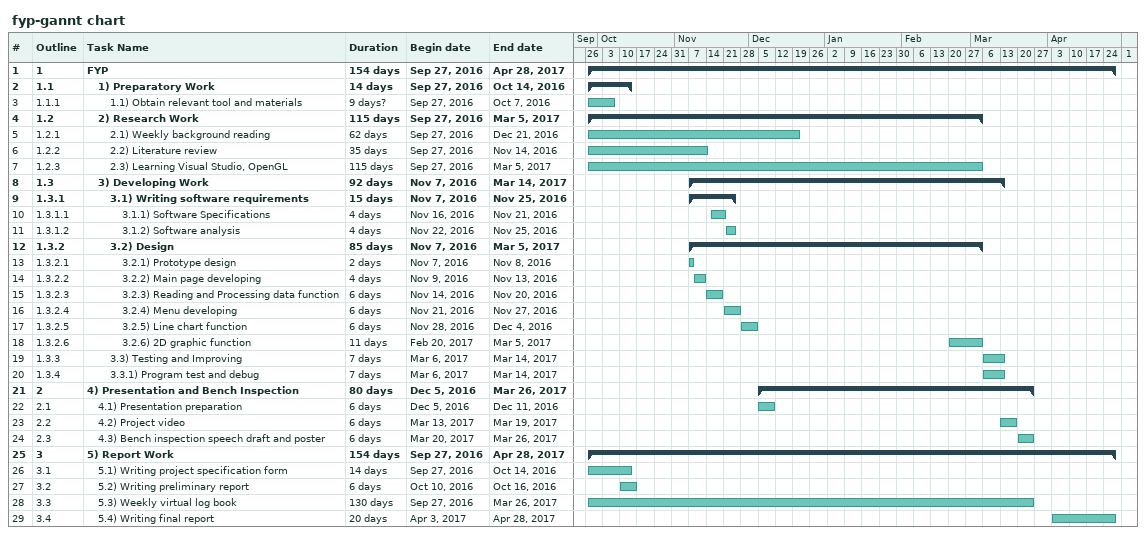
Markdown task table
fyp-gannt chart

| ID | WBS | Task | Duration | Start | Finish |
|---|---|---|---|---|---|
| 1 | 1 | **FYP** | 154d | 2016-09-27 | 2017-04-28 |
| 2 | 1.1 | **1) Preparatory Work** | 14d | 2016-09-27 | 2016-10-14 |
| 3 | 1.1.1 | 1.1) Obtain relevant tool and materials | 9d? | 2016-09-27 | 2016-10-07 |
| 4 | 1.2 | **2) Research Work** | 115d | 2016-09-27 | 2017-03-05 |
| 5 | 1.2.1 | 2.1) Weekly background reading | 62d | 2016-09-27 | 2016-12-21 |
| 6 | 1.2.2 | 2.2) Literature review | 35d | 2016-09-27 | 2016-11-14 |
| 7 | 1.2.3 | 2.3) Learning Visual Studio, OpenGL | 115d | 2016-09-27 | 2017-03-05 |
| 8 | 1.3 | **3) Developing Work** | 92d | 2016-11-07 | 2017-03-14 |
| 9 | 1.3.1 | **3.1) Writing software requirements** | 15d | 2016-11-07 | 2016-11-25 |
| 10 | 1.3.1.1 | 3.1.1) Software Specifications | 4d | 2016-11-16 | 2016-11-21 |
| 11 | 1.3.1.2 | 3.1.2) Software analysis | 4d | 2016-11-22 | 2016-11-25 |
| 12 | 1.3.2 | **3.2) Design** | 85d | 2016-11-07 | 2017-03-05 |
| 13 | 1.3.2.1 | 3.2.1) Prototype design | 2d | 2016-11-07 | 2016-11-08 |
| 14 | 1.3.2.2 | 3.2.2) Main page developing | 4d | 2016-11-09 | 2016-11-13 |
| 15 | 1.3.2.3 | 3.2.3) Reading and Processing data function | 6d | 2016-11-14 | 2016-11-20 |
| 16 | 1.3.2.4 | 3.2.4) Menu developing | 6d | 2016-11-21 | 2016-11-27 |
| 17 | 1.3.2.5 | 3.2.5) Line chart function | 6d | 2016-11-28 | 2016-12-04 |
| 18 | 1.3.2.6 | 3.2.6) 2D graphic function | 11d | 2017-02-20 | 2017-03-05 |
| 19 | 1.3.3 | 3.3) Testing and Improving | 7d | 2017-03-06 | 2017-03-14 |
| 20 | 1.3.4 | 3.3.1) Program test and debug | 7d | 2017-03-06 | 2017-03-14 |
| 21 | 2 | **4) Presentation and Bench Inspection** | 80d | 2016-12-05 | 2017-03-26 |
| 22 | 2.1 | 4.1) Presentation preparation | 6d | 2016-12-05 | 2016-12-11 |
| 23 | 2.2 | 4.2) Project video | 6d | 2017-03-13 | 2017-03-19 |
| 24 | 2.3 | 4.3) Bench inspection speech draft and poster | 6d | 2017-03-20 | 2017-03-26 |
| 25 | 3 | **5) Report Work** | 154d | 2016-09-27 | 2017-04-28 |
| 26 | 3.1 | 5.1) Writing project specification form | 14d | 2016-09-27 | 2016-10-14 |
| 27 | 3.2 | 5.2) Writing preliminary report | 6d | 2016-10-10 | 2016-10-16 |
| 28 | 3.3 | 5.3) Weekly virtual log book | 130d | 2016-09-27 | 2017-03-26 |
| 29 | 3.4 | 5.4) Writing final report | 20d | 2017-04-03 | 2017-04-28 |
